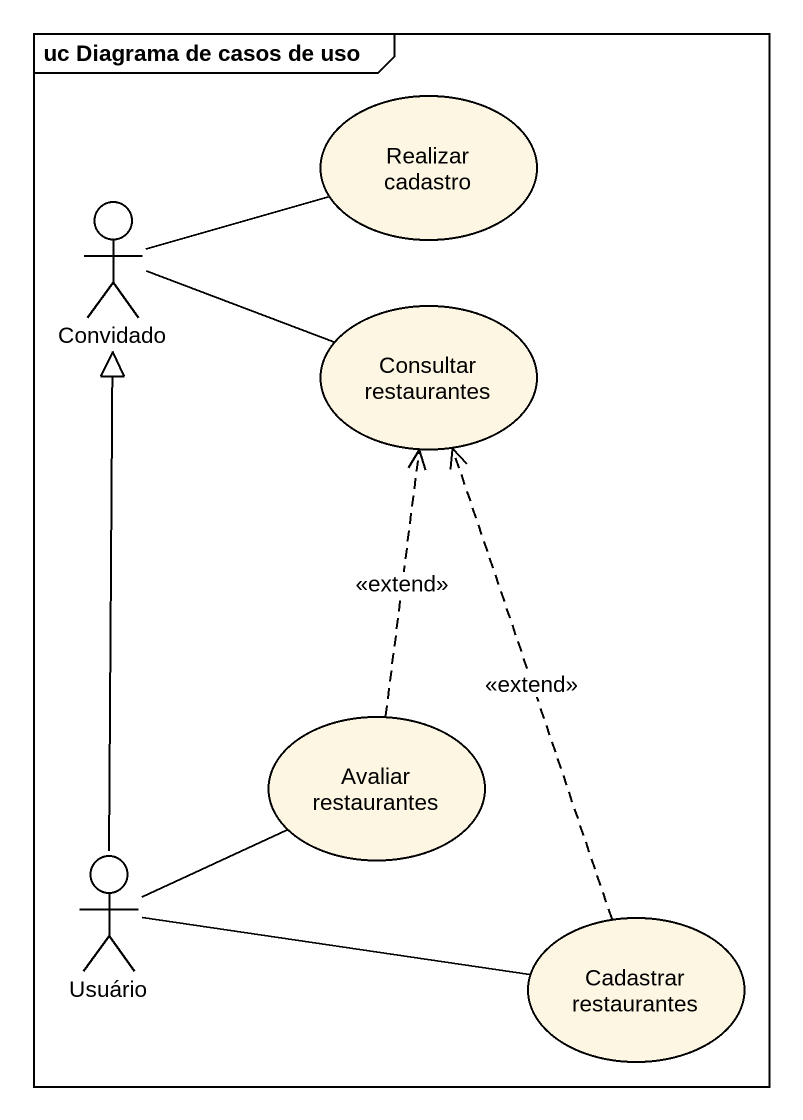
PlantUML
@startuml
mainframe uc Diagrama de casos de uso
usecase "Realizar cadastro" as Realizar_cadastro
actor Convidado
usecase "Consultar restaurantes" as Consultar_restaurantes
usecase "Avaliar restaurantes" as Avaliar_restaurantes
actor Usuário
usecase "Cadastrar restaurantes" as Cadastrar_restaurantes
Convidado -right- Realizar_cadastro
Convidado -right- Consultar_restaurantes
Avaliar_restaurantes .up.> Consultar_restaurantes : <<extend>>
Usuário -up-|> Convidado
Usuário -right- Avaliar_restaurantes
Usuário -right- Cadastrar_restaurantes
Cadastrar_restaurantes .up.> Consultar_restaurantes : <<extend>>
@enduml
